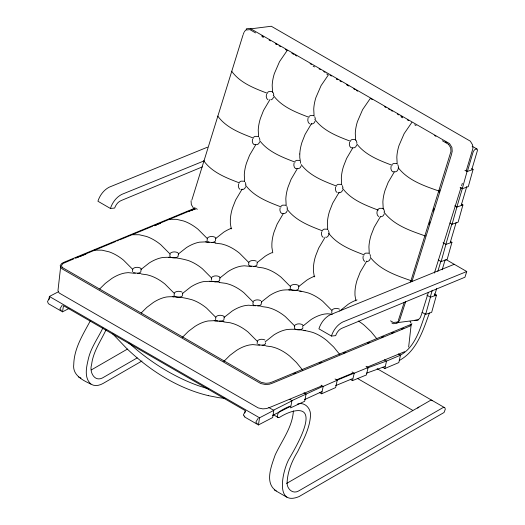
<?xml version="1.0" encoding="UTF-8"?>
<svg xmlns="http://www.w3.org/2000/svg" width="525" height="525" viewBox="0 0 525 525"><rect width="100%" height="100%" fill="white"/><g stroke="black" fill="none" stroke-linecap="round" stroke-linejoin="round"><path stroke-width="0.79" d="M299.782 153.989L299.782 157.566L300.681 163.282M60.69 266.457L57.973 290.607L59.161 292.996L258.215 407.918L262.835 408.883L266.497 408.568L269.588 407.512L321.622 385.993M132.503 271.694L132.72 269.778M170.002 254.363L169.792 256.279L170.697 257.25C173.033 258.248 176.046 258.267 178.041 256.541L178.487 253.542L177.575 252.577C175.238 251.573 172.226 251.56 170.231 253.28M174.267 293.764L174.051 295.68L174.963 296.651C177.293 297.649 180.305 297.668 182.306 295.942L182.746 292.943M207.073 240.863L207.29 238.941M211.332 280.265L211.549 278.348M215.598 319.666L215.814 317.75M248.837 262.927L248.62 264.849L249.532 265.821L251.331 266.418M257.316 262.113L256.876 265.112L255.57 266.011L253.542 266.49M253.096 302.334L252.879 304.251L253.792 305.222L255.596 305.819M261.575 301.514L261.135 304.513L259.836 305.412L257.808 305.891M257.138 343.652L257.355 341.736M290.377 286.912L290.161 288.835L291.073 289.807C293.409 290.804 296.422 290.824 298.417 289.098L298.856 286.099L297.944 285.134C295.614 284.13 292.602 284.117 290.601 285.836M294.643 326.32L294.427 328.237L295.339 329.208C297.668 330.205 300.681 330.225 302.682 328.499L302.905 327.423M331.708 312.821L331.925 310.898M408.647 347.058L411.18 324.522M238.593 183.842L238.33 186.053L238.868 188.094L240.063 189.413M252.545 139.033L252.282 141.245L252.82 143.279L254.015 144.598L257.178 144.638L258.628 143.745L259.613 141.953M266.49 94.218L266.234 96.429L266.772 98.47L267.967 99.789M280.14 207.828L279.877 210.039L280.416 212.08L281.61 213.399L284.773 213.432L286.223 212.546L287.208 210.755M294.085 163.019L293.829 165.231L294.368 167.265L295.555 168.584L298.718 168.623L300.169 167.731L301.16 165.939M308.037 118.204L307.781 120.415L308.319 122.456L309.507 123.775M321.681 231.82L321.425 234.025L321.963 236.066L323.151 237.385M335.632 187.005L335.377 189.217L335.915 191.251L337.102 192.57M349.584 142.19L349.328 144.401L349.867 146.442L351.054 147.761L354.217 147.794L355.668 146.908L356.652 145.117M363.228 255.806L362.972 258.011L363.51 260.052L364.698 261.371M391.132 166.176L390.869 168.387L391.407 170.428L392.602 171.747L395.765 171.78L397.215 170.894L398.199 169.102L398.455 166.891L397.917 164.857M48.884 299.644L49.376 296.467L58.649 291.644M48.267 303.614L62.521 311.843L63.479 305.675L245.182 410.583L244.821 412.893M244.223 416.745L258.425 424.948L259.54 417.802L273.794 410.386L268.826 407.512M273.794 410.386L272.685 417.533L258.425 424.948M322.731 386.42L291.972 400.595L290.555 407.892L304.671 401.277L306.088 393.98L303.962 392.746M265.617 342.838L265.394 343.914L264.095 344.813L262.067 345.292M321.608 393.783L323.177 386.42L337.214 380.212L335.639 387.575L321.608 393.783L319.476 392.556M384.851 368.511L386.531 361.095L400.503 355.182L398.823 362.591L384.851 368.511L382.725 367.283M352.472 380.638L354.237 373.19L368.15 367.507L366.391 374.955L352.472 380.638L350.346 379.411M191.835 200.071L243.023 34.965M425.644 314.396L430.434 297.202L436.459 295.129L431.668 312.322L425.644 314.396L422.093 312.349M441.125 261.575L445.915 244.381L451.94 242.314L447.149 259.501L441.125 261.575L438.283 259.934M452.097 224.227L456.894 207.04L462.919 204.967L458.122 222.154L452.097 224.227L449.971 223M462.262 188.724L467.053 171.537L473.077 169.463L468.287 186.651L462.262 188.724L460.13 187.497M425.329 313.779C420.007 328.808 415.354 346.933 400.378 355.149M430.434 296.5L432.285 290.22M437.857 271.366L440.875 261.155M445.981 243.876L451.782 224.241M456.888 206.962L462.453 188.107M467.558 170.828L472.894 152.768C473.379 151.023 474.928 148.542 477.008 149.041L477.461 150.393L471.89 169.24M434.529 295.7L436.616 288.632M442.188 269.778L445.207 259.567M450.312 242.287L456.113 222.652M461.212 205.373L466.784 186.519M404.263 302.256L398.383 320.316M410.576 281.978L450.982 151.357L450.706 147.866L448.514 144.244L448.783 144.447L442.385 140.759M429.135 224.319L429.863 221.977M433.263 211.057L433.991 208.714M439.09 192.334L439.825 189.998M405.687 301.613L399.505 320.604L397.287 322.954M412 281.328L451.349 154.941L452.215 151.285L451.913 147.486L449.577 143.627L250.077 28.396L246.31 28.809M428.334 292.537L421.536 314.383L420.243 317.697L418.117 319.942L396.821 322.711L398.416 321.024M434.405 273.039L461.121 187.235M461.606 185.673L462.335 183.33M466.22 170.848L472.894 148.555L472.605 144.913L470.341 141.173L271.287 26.25L250.386 28.888M446.427 259.783L466.751 271.517L464.947 277.22L342.339 328.072C339.025 329.313 336.801 332.404 335.652 335.646L331.433 336.059L318.911 328.834C320.775 323.026 324.66 317.658 330.133 314.81L454.23 264.292M429.424 312.979C423.091 330.284 416.83 350.871 399.571 360.334M207.506 147.171L109.134 187.215C103.668 190.07 99.776 195.438 97.912 201.239L110.434 208.471C112.297 202.663 116.189 197.295 121.662 194.447L204.133 160.867M331.433 336.059C333.296 330.258 337.181 324.89 342.654 322.035L466.751 271.517M243.278 34.302L244.059 32.307M106.011 329.871C100.662 341.263 92.991 351.947 91.586 364.803C89.171 371.595 94.264 382.154 102.467 377.947L137.189 357.906M90.353 320.755C83.029 334.458 74.15 348.239 73.763 364.33C72.227 375.099 82.727 380.33 90.93 384.083C94.625 386.577 99.382 385.56 103.012 383.486L141.999 360.977M102.874 327.981C98.077 338.034 91.238 347.176 88.528 358.155C86.612 366.463 83.632 377.527 90.93 384.083M273.564 97.145L272.573 98.936L271.123 99.822M245.661 186.769L244.676 188.56L243.226 189.446L241.585 189.663M315.105 121.131L314.121 122.922L312.67 123.808L311.036 124.025M342.7 189.925L341.716 191.717L340.266 192.609L338.632 192.819M384.248 213.911L383.263 215.703L381.813 216.595L380.172 216.805M370.296 258.727L369.311 260.518L367.861 261.404L366.22 261.621M270.027 99.468L263.53 110.427L260.393 118.433A36.901 21.302 -60 0 0 258.234 130.003L258.595 136.946M255.649 144.907L249.578 155.243L246.442 163.249A36.901 21.302 -60 0 0 244.289 174.818L244.643 181.762M242.13 189.092L235.627 200.058L232.49 208.058A36.901 21.302 -60 0 0 230.337 219.627L230.337 223.204L231.23 228.92M311.574 123.454L305.077 134.413L301.934 142.419A36.901 21.302 -60 0 0 299.782 153.989M297.196 168.893L291.126 179.228L287.989 187.235A36.901 21.302 -60 0 0 285.83 198.804L286.191 205.748M283.244 213.708L277.174 224.044L274.037 232.043A36.901 21.302 -60 0 0 271.884 243.613L271.878 247.19L272.777 252.906M352.688 148.07L346.618 158.399L343.481 166.405A36.901 21.302 -60 0 0 341.329 177.975L341.69 184.918M339.17 192.255L332.673 203.214L329.529 211.221A36.901 21.302 -60 0 0 327.377 222.79L327.738 229.733M325.218 237.064L318.721 248.03L315.577 256.029A36.901 21.302 -60 0 0 313.425 267.599L313.425 271.176L314.324 276.892M394.236 172.056L388.165 182.392L385.028 190.391A36.901 21.302 -60 0 0 382.876 201.961L383.23 208.904M380.284 216.864L374.213 227.2L371.077 235.207A36.901 21.302 -60 0 0 368.924 246.776L369.278 253.719M366.765 261.05L360.262 272.016L357.125 280.015A36.901 21.302 -60 0 0 354.972 291.585L354.972 295.162L355.871 300.877M62.547 264.095L61.412 265.657L62.528 267.894L62.304 267.494L261.266 382.371L265.748 383.303L269.246 383.007L272.265 381.97L409.822 324.877M410.032 325.428L410.858 324.286M410.557 325.579L411.908 323.722M287.214 50.453L279.517 61.655L274.339 73.618A36.901 21.302 -60 0 0 272.186 85.194L272.547 92.138M328.289 75.036L321.057 85.641L315.886 97.604A36.901 21.302 -60 0 0 313.733 109.18L314.094 116.123M370.302 98.424L362.604 109.633L357.433 121.59A36.901 21.302 -60 0 0 355.281 133.166L355.635 140.109M411.849 122.41L404.152 133.619L398.98 145.576A36.901 21.302 -60 0 0 396.828 157.152L397.182 164.095M99.645 288.999L105.322 283.375L111.884 278.427A48.871 28.212 -60 0 1 125.055 272.987L128.153 272.639L133.868 273.21M141.192 312.985L146.862 307.361L153.431 302.413A48.871 28.212 -60 0 1 166.602 296.973C175.219 296.067 183.993 297.524 192.288 299.841A57.133 37.216 67.4 0 1 206.581 308.096L215.952 317.507M182.234 337.509L188.409 331.347L194.978 326.399A48.871 28.212 -60 0 1 208.149 320.959L214.187 320.69L223.945 321.582M223.775 361.495L229.957 355.333L236.526 350.392A48.871 28.212 -60 0 1 249.697 344.945L252.787 344.597L258.503 345.168M244.315 31.644L246.442 29.4M49.711 297.898L47.539 301.409L48.07 303.03M62.232 305.123L60.06 308.641L60.112 309.658L61.425 310.314M245.667 411.029L243.495 414.54L243.541 415.564L244.86 416.213M258.188 418.261L256.016 421.772L256.062 422.796L257.381 423.445M141.028 269.43L149.172 263.012A48.871 28.212 -60 0 1 162.343 257.572C170.96 256.666 179.727 258.123 188.022 260.439A57.133 37.216 67.4 0 1 202.322 268.695L211.687 278.106M178.31 254.015L186.454 247.597A48.871 28.212 -60 0 1 199.625 242.15L205.669 241.881L215.427 242.773M215.591 238.599L223.735 232.181A48.871 28.212 -60 0 1 231.735 228.152M182.569 293.416L190.713 286.998A48.871 28.212 -60 0 1 203.89 281.558L209.928 281.282L219.686 282.181M219.857 278.001L228.001 271.582A48.871 28.212 -60 0 1 241.172 266.136L244.263 265.794L249.979 266.365M257.138 262.585L265.283 256.167A48.871 28.212 -60 0 1 271.957 252.656M224.116 317.402L232.26 310.984A48.871 28.212 -60 0 1 245.431 305.543L248.528 305.196L254.244 305.767M261.404 301.987L269.548 295.568A48.871 28.212 -60 0 1 282.719 290.122C291.336 289.223 300.103 290.679 308.398 292.996A57.133 37.216 67.4 0 1 322.698 301.252L332.062 310.662M298.686 286.571L306.83 280.153A48.871 28.212 -60 0 1 314.829 276.124M265.138 341.88L273.807 334.97A48.871 28.212 -60 0 1 286.978 329.529C295.595 328.624 304.369 330.081 312.657 332.397A57.133 37.216 67.4 0 1 326.957 340.653L333.677 347.005L339.892 354.651M302.42 326.465L311.089 319.554A48.871 28.212 -60 0 1 324.26 314.108L327.357 313.766L332.377 314.213M339.708 311.043L348.377 304.139A48.871 28.212 -60 0 1 357.033 299.873M417.697 408.155L418.878 407.078M132.943 268.702C134.945 266.976 137.957 266.989 140.287 267.993L141.199 268.957L140.759 271.957L139.46 272.856L137.432 273.335M207.513 237.864C209.514 236.145 212.52 236.158 214.856 237.162L215.768 238.127L215.329 241.126L214.029 242.025L212.002 242.504M174.49 292.688C176.485 290.962 179.498 290.975 181.834 291.979M211.772 277.266C213.773 275.546 216.786 275.559 219.115 276.563L220.027 277.528L219.588 280.527L218.288 281.426L214.784 281.859M249.06 261.85C251.055 260.131 254.067 260.144 256.403 261.148M216.037 316.673C218.032 314.947 221.045 314.961 223.381 315.965L224.293 316.929L223.853 319.928L222.548 320.827L219.05 321.261M253.319 301.252C255.321 299.532 258.333 299.545 260.662 300.549M257.578 340.659C259.58 338.933 262.592 338.947 264.922 339.951M294.866 325.238C296.861 323.518 299.873 323.531 302.21 324.535L303.122 325.5M332.148 309.822C334.149 308.103 337.162 308.116 339.491 309.12M267.481 92.433L268.931 91.54L272.094 91.573L273.282 92.892L273.82 94.933M253.529 137.242L254.979 136.356L258.142 136.388M309.028 116.419L310.472 115.526L313.635 115.559M239.577 182.057L241.027 181.164L244.191 181.197M295.076 161.227L296.527 160.342L299.69 160.374M350.569 140.405L352.019 139.512L355.182 139.545L356.377 140.871L356.915 142.905M281.124 206.043L282.575 205.15L285.738 205.19M336.617 185.213L338.067 184.327L341.23 184.36M392.116 164.391L393.566 163.498L396.729 163.531M322.672 230.029L324.122 229.136L327.285 229.176M326.314 237.418L327.764 236.532L328.755 234.741L329.011 232.529L328.473 230.495M364.212 254.015L365.663 253.122L368.826 253.162M91.363 369.902L127.503 349.04M286.611 483.44L430.447 400.398L431.622 400.148L432.469 400.759M62.521 311.843L68.933 308.503M273.413 410.228L291.342 401.152M272.606 415.413L289.846 406.685M62.685 263.609L73.717 258.884M410.242 325.973L272.521 383.138L269.364 384.221L265.545 384.549L260.781 383.552L61.642 268.577L60.152 265.643L61.812 263.392L64.516 262.047L194.257 208.405M304.441 399.65L321.923 391.611M336.499 380.415L353.791 373.282M335.692 385.599L352.262 378.761M202.322 166.898L121.341 200.478C118.027 201.725 115.802 204.816 114.653 208.051L110.434 208.471M75.226 258.261L78.724 256.817M83.075 255.012L112.901 242.681M113.525 242.425L116.005 241.395M117.252 240.883L118.493 240.371M119.72 239.859L152.67 226.236M160.447 223.368L153.91 225.724L155.157 225.212M156.673 224.582L188.35 211.483M193.627 209.304L190.982 210.394L194.703 209.258M293.908 373.662L295.772 372.888M319.154 363.221L321.412 362.289M343.284 353.246L345.548 352.308M367.421 343.265L369.679 342.333M381.524 337.431L383.388 336.663M391.552 333.29L393.816 332.351M401.605 329.129L403.771 328.237M336.709 379.759L352.544 373.209M366.87 367.283L404.578 351.697M191.474 210.269L188.088 211.595L194.512 209.193M154.192 225.684L157.316 224.47L153.91 225.724M76.237 257.841L85.883 254.198M79.623 256.515L82.747 255.301M367.395 367.966L385.672 361.331M366.588 373.157L384.864 366.516M273.538 414.822L278.408 417.631L279.589 417.342A61.478 35.49 -60 0 1 291.697 411.672C322.475 403.095 294.938 448.553 289.807 457.675C282.942 468.425 273.873 506.894 298.968 496.617L444.045 412.499L445.279 409.29L444.99 407.984L444.143 407.38L377.088 368.662M444.143 407.38L442.969 407.63L298.423 491.078C292.044 494.609 286.112 487.738 287.162 481.464C287.91 470.774 292.149 460.681 297.688 451.625C303.109 440.291 309.678 428.702 310.465 415.918C311.233 408.601 304.769 401.389 297.222 404.184M246.579 29.991L249.9 29.63L255.583 32.911M396.683 322.114L393.356 322.475L390.515 320.841M414.566 320.329L418.117 319.942M396.952 323.302L393.179 323.708L391.762 322.888M169.45 219.299L176.518 219.325L183.763 221.038A57.133 37.216 67.4 0 1 198.063 229.287L207.427 238.704M132.162 234.714L139.237 234.747L146.475 236.453A57.133 37.216 67.4 0 1 160.775 244.709L170.146 254.12M94.881 250.136L101.955 250.162L109.193 251.869A57.133 37.216 67.4 0 1 123.493 260.124L132.858 269.535M215.211 243.134L221.675 243.961L225.31 245.024A57.133 37.216 67.4 0 1 239.603 253.273L248.975 262.69M257.473 267.166L263.222 267.947L266.851 269.01A57.133 37.216 67.4 0 1 281.151 277.266L290.522 286.676M141.356 274.011L147.112 274.792L150.741 275.855A57.133 37.216 67.4 0 1 165.034 284.11L174.405 293.521M219.476 282.535L225.94 283.362L229.569 284.425A57.133 37.216 67.4 0 1 243.869 292.681L253.234 302.092M299.729 291.198L301.16 291.29M261.732 306.567L267.481 307.348L271.117 308.411A57.133 37.216 67.4 0 1 285.41 316.667L294.781 326.077M223.735 321.937L230.199 322.763L233.828 323.827A57.133 37.216 67.4 0 1 248.128 332.082L257.493 341.493M303.995 330.599L305.419 330.691M265.991 345.968L271.747 346.749L275.376 347.812A57.133 37.216 67.4 0 1 289.675 356.068L296.389 362.421L302.61 370.066M250.694 266.044L256.968 266.759M134.577 272.888L140.857 273.61M254.953 305.445L261.233 306.167M259.212 344.846L265.493 345.568M225.337 398.383L218.977 397.707L208.53 395.686M205.669 241.881L207.743 242.255M168.381 257.296L169.765 257.545M288.757 289.853L290.141 290.102M209.928 281.282L212.002 281.656M172.646 296.697L174.031 296.947M214.187 320.69L216.267 321.057M208.661 388.966L198.942 385.895A258.425 175.271 70.7 0 1 137.412 350.365L128.94 343.081M439.445 191.205C424.64 186.047 408.22 180.613 398.272 167.751M425.493 236.02C410.524 230.777 393.776 225.297 383.952 212.034M411.541 280.829C396.736 275.671 380.323 270.237 370.374 257.375M207.985 241.828L209.186 242.228M212.244 281.236L213.445 281.636M133.416 272.665L135.22 273.262M216.51 320.637L217.711 321.037M258.051 344.623L259.855 345.22M267.52 93.352C254.507 88.371 240.161 82.996 231.715 71.275M309.067 117.338C296.054 112.357 281.708 106.982 273.262 95.261M350.615 141.323C337.601 136.343 323.256 130.974 314.81 119.247M392.155 165.309C379.319 160.414 365.275 155.111 356.724 143.765M253.568 138.167C240.562 133.186 226.216 127.811 217.77 116.091M295.116 162.153C282.279 157.251 268.229 151.955 259.685 140.602M336.663 186.139C323.827 181.237 309.776 175.941 301.232 164.588M378.21 210.125C365.197 205.144 350.851 199.769 342.405 188.048M239.623 182.976C226.61 177.995 212.264 172.627 203.818 160.899M281.164 206.962C268.157 201.981 253.811 196.613 245.365 184.885M322.711 230.948C309.697 225.967 295.352 220.598 286.906 208.871M364.258 254.933C351.422 250.038 337.372 244.735 328.827 233.389M78.409 376.858L80.975 378.079M293.383 410.924C292.458 427.127 281.833 440.639 275.198 454.913C271.478 465.629 264.18 483.243 276.288 490.908M472.139 146.226L477.008 149.041M261.837 35.798L263.156 36.56M275.441 43.654L276.826 44.454M292.753 53.648L294.138 54.449M310.065 63.643L311.45 64.444M319.062 68.841L320.447 69.641M336.374 78.835L337.759 79.629M347.452 85.227L348.836 86.028M353.686 88.83L355.071 89.624M370.998 98.825L372.383 99.619M388.31 108.813L389.694 109.613M434.595 135.542L435.908 136.297M269.115 40.057L270.533 40.871M275.494 43.739L276.911 44.553M279.037 45.78L280.448 46.6M285.41 49.462L286.827 50.282M291.788 53.143L293.199 53.963M295.326 55.191L296.743 56.004M323.662 71.544L325.08 72.365M330.035 75.226L331.452 76.046M336.413 78.907L337.831 79.728M339.957 80.955L341.368 81.769M346.329 84.637L347.747 85.45M356.245 90.359L357.663 91.179M384.582 106.719L386 107.54M390.954 110.401L392.372 111.215M397.333 114.082L398.751 114.896M400.877 116.123L402.294 116.944M407.249 119.805L408.667 120.625M445.502 141.888L446.919 142.708M261.975 36.599L263.399 37.419M313.117 66.124L314.541 66.944M326.616 73.92L328.033 74.74M401.192 116.977L402.609 117.797M414.684 124.766L416.108 125.587M471.653 168.643L473.077 169.463M464.92 170.303L467.053 171.537M461.495 204.146L462.919 204.967M454.762 205.807L456.894 207.04M450.516 241.493L451.94 242.314M443.074 242.747L445.915 244.381M434.326 293.902L436.459 295.129M426.884 295.155L430.434 297.202M194.48 207.657L197.321 209.298M195.372 209.501L193.686 208.477L191.349 204.625L191.048 200.819M398.37 353.948L400.503 355.182M384.398 359.868L386.531 361.095M366.023 366.279L368.15 367.507M352.104 371.962L354.237 373.19M357.499 378.466L412.742 410.36M335.081 378.978L337.214 380.212M321.044 385.186L323.177 386.42M289.846 399.361L291.972 400.595M49.376 296.467L259.54 417.802M274.365 489.989L286.886 497.221M278.408 417.631L277.548 417.067L277.233 415.793L278.408 412.598L279.589 411.528A64.936 37.492 -60 0 1 290.279 406.107M378.65 216.556L377.455 215.237L376.917 213.202L377.18 210.991L378.164 209.199L379.614 208.313L382.777 208.346L383.972 209.665L384.51 211.706M112.573 333.697L126.604 348.39A226.793 153.818 70.7 0 0 208.53 395.673M376.74 338.664L370.958 331.583L364.238 325.238A57.133 37.216 67.4 0 0 358.372 321.037M410.084 321.326L410.977 323.118M370.02 254.481L370.558 256.515M342.425 185.679L342.963 187.72M314.829 116.885L315.368 118.919M286.926 206.509L287.464 208.543M259.33 137.708L259.868 139.748M245.385 182.523L245.923 184.557"/></g></svg>
